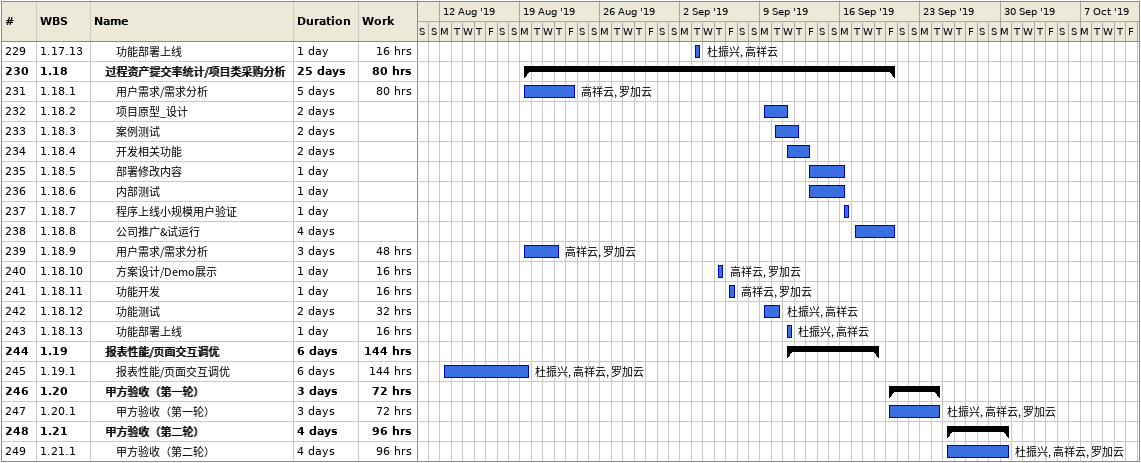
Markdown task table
| ID | WBS | Task | Duration | Start | Finish | Resources | Work (h) |
|---|---|---|---|---|---|---|---|
| 229 | 1.17.13 | 功能部署上线 | 1d | 2019-09-03 | 2019-09-03 | 杜振兴, 高祥云 | 16 |
| 230 | 1.18 | **过程资产提交率统计/项目类采购分析** | 25d | 2019-08-19 | 2019-09-20 |  | 80 |
| 231 | 1.18.1 | 用户需求/需求分析 | 5d | 2019-08-19 | 2019-08-23 | 高祥云, 罗加云 | 80 |
| 232 | 1.18.2 | 项目原型_设计 | 2d | 2019-09-09 | 2019-09-11 |  |  |
| 233 | 1.18.3 | 案例测试 | 2d | 2019-09-10 | 2019-09-12 |  |  |
| 234 | 1.18.4 | 开发相关功能 | 2d | 2019-09-11 | 2019-09-13 |  |  |
| 235 | 1.18.5 | 部署修改内容 | 1d | 2019-09-13 | 2019-09-16 |  |  |
| 236 | 1.18.6 | 内部测试 | 1d | 2019-09-13 | 2019-09-16 |  |  |
| 237 | 1.18.7 | 程序上线小规模用户验证 | 1d | 2019-09-16 | 2019-09-16 |  |  |
| 238 | 1.18.8 | 公司推广&试运行 | 4d | 2019-09-17 | 2019-09-20 |  |  |
| 239 | 1.18.9 | 用户需求/需求分析 | 3d | 2019-08-19 | 2019-08-22 | 高祥云, 罗加云 | 48 |
| 240 | 1.18.10 | 方案设计/Demo展示 | 1d | 2019-09-05 | 2019-09-05 | 高祥云, 罗加云 | 16 |
| 241 | 1.18.11 | 功能开发 | 1d | 2019-09-06 | 2019-09-06 | 高祥云, 罗加云 | 16 |
| 242 | 1.18.12 | 功能测试 | 2d | 2019-09-09 | 2019-09-10 | 杜振兴, 高祥云 | 32 |
| 243 | 1.18.13 | 功能部署上线 | 1d | 2019-09-11 | 2019-09-11 | 杜振兴, 高祥云 | 16 |
| 244 | 1.19 | **报表性能/页面交互调优** | 6d | 2019-09-11 | 2019-09-19 |  | 144 |
| 245 | 1.19.1 | 报表性能/页面交互调优 | 6d | 2019-08-12 | 2019-08-19 | 杜振兴, 高祥云, 罗加云 | 144 |
| 246 | 1.20 | **甲方验收（第一轮）** | 3d | 2019-09-20 | 2019-09-24 |  | 72 |
| 247 | 1.20.1 | 甲方验收（第一轮） | 3d | 2019-09-20 | 2019-09-24 | 杜振兴, 高祥云, 罗加云 | 72 |
| 248 | 1.21 | **甲方验收（第二轮）** | 4d | 2019-09-25 | 2019-09-30 |  | 96 |
| 249 | 1.21.1 | 甲方验收（第二轮） | 4d | 2019-09-25 | 2019-09-30 | 杜振兴, 高祥云, 罗加云 | 96 |
